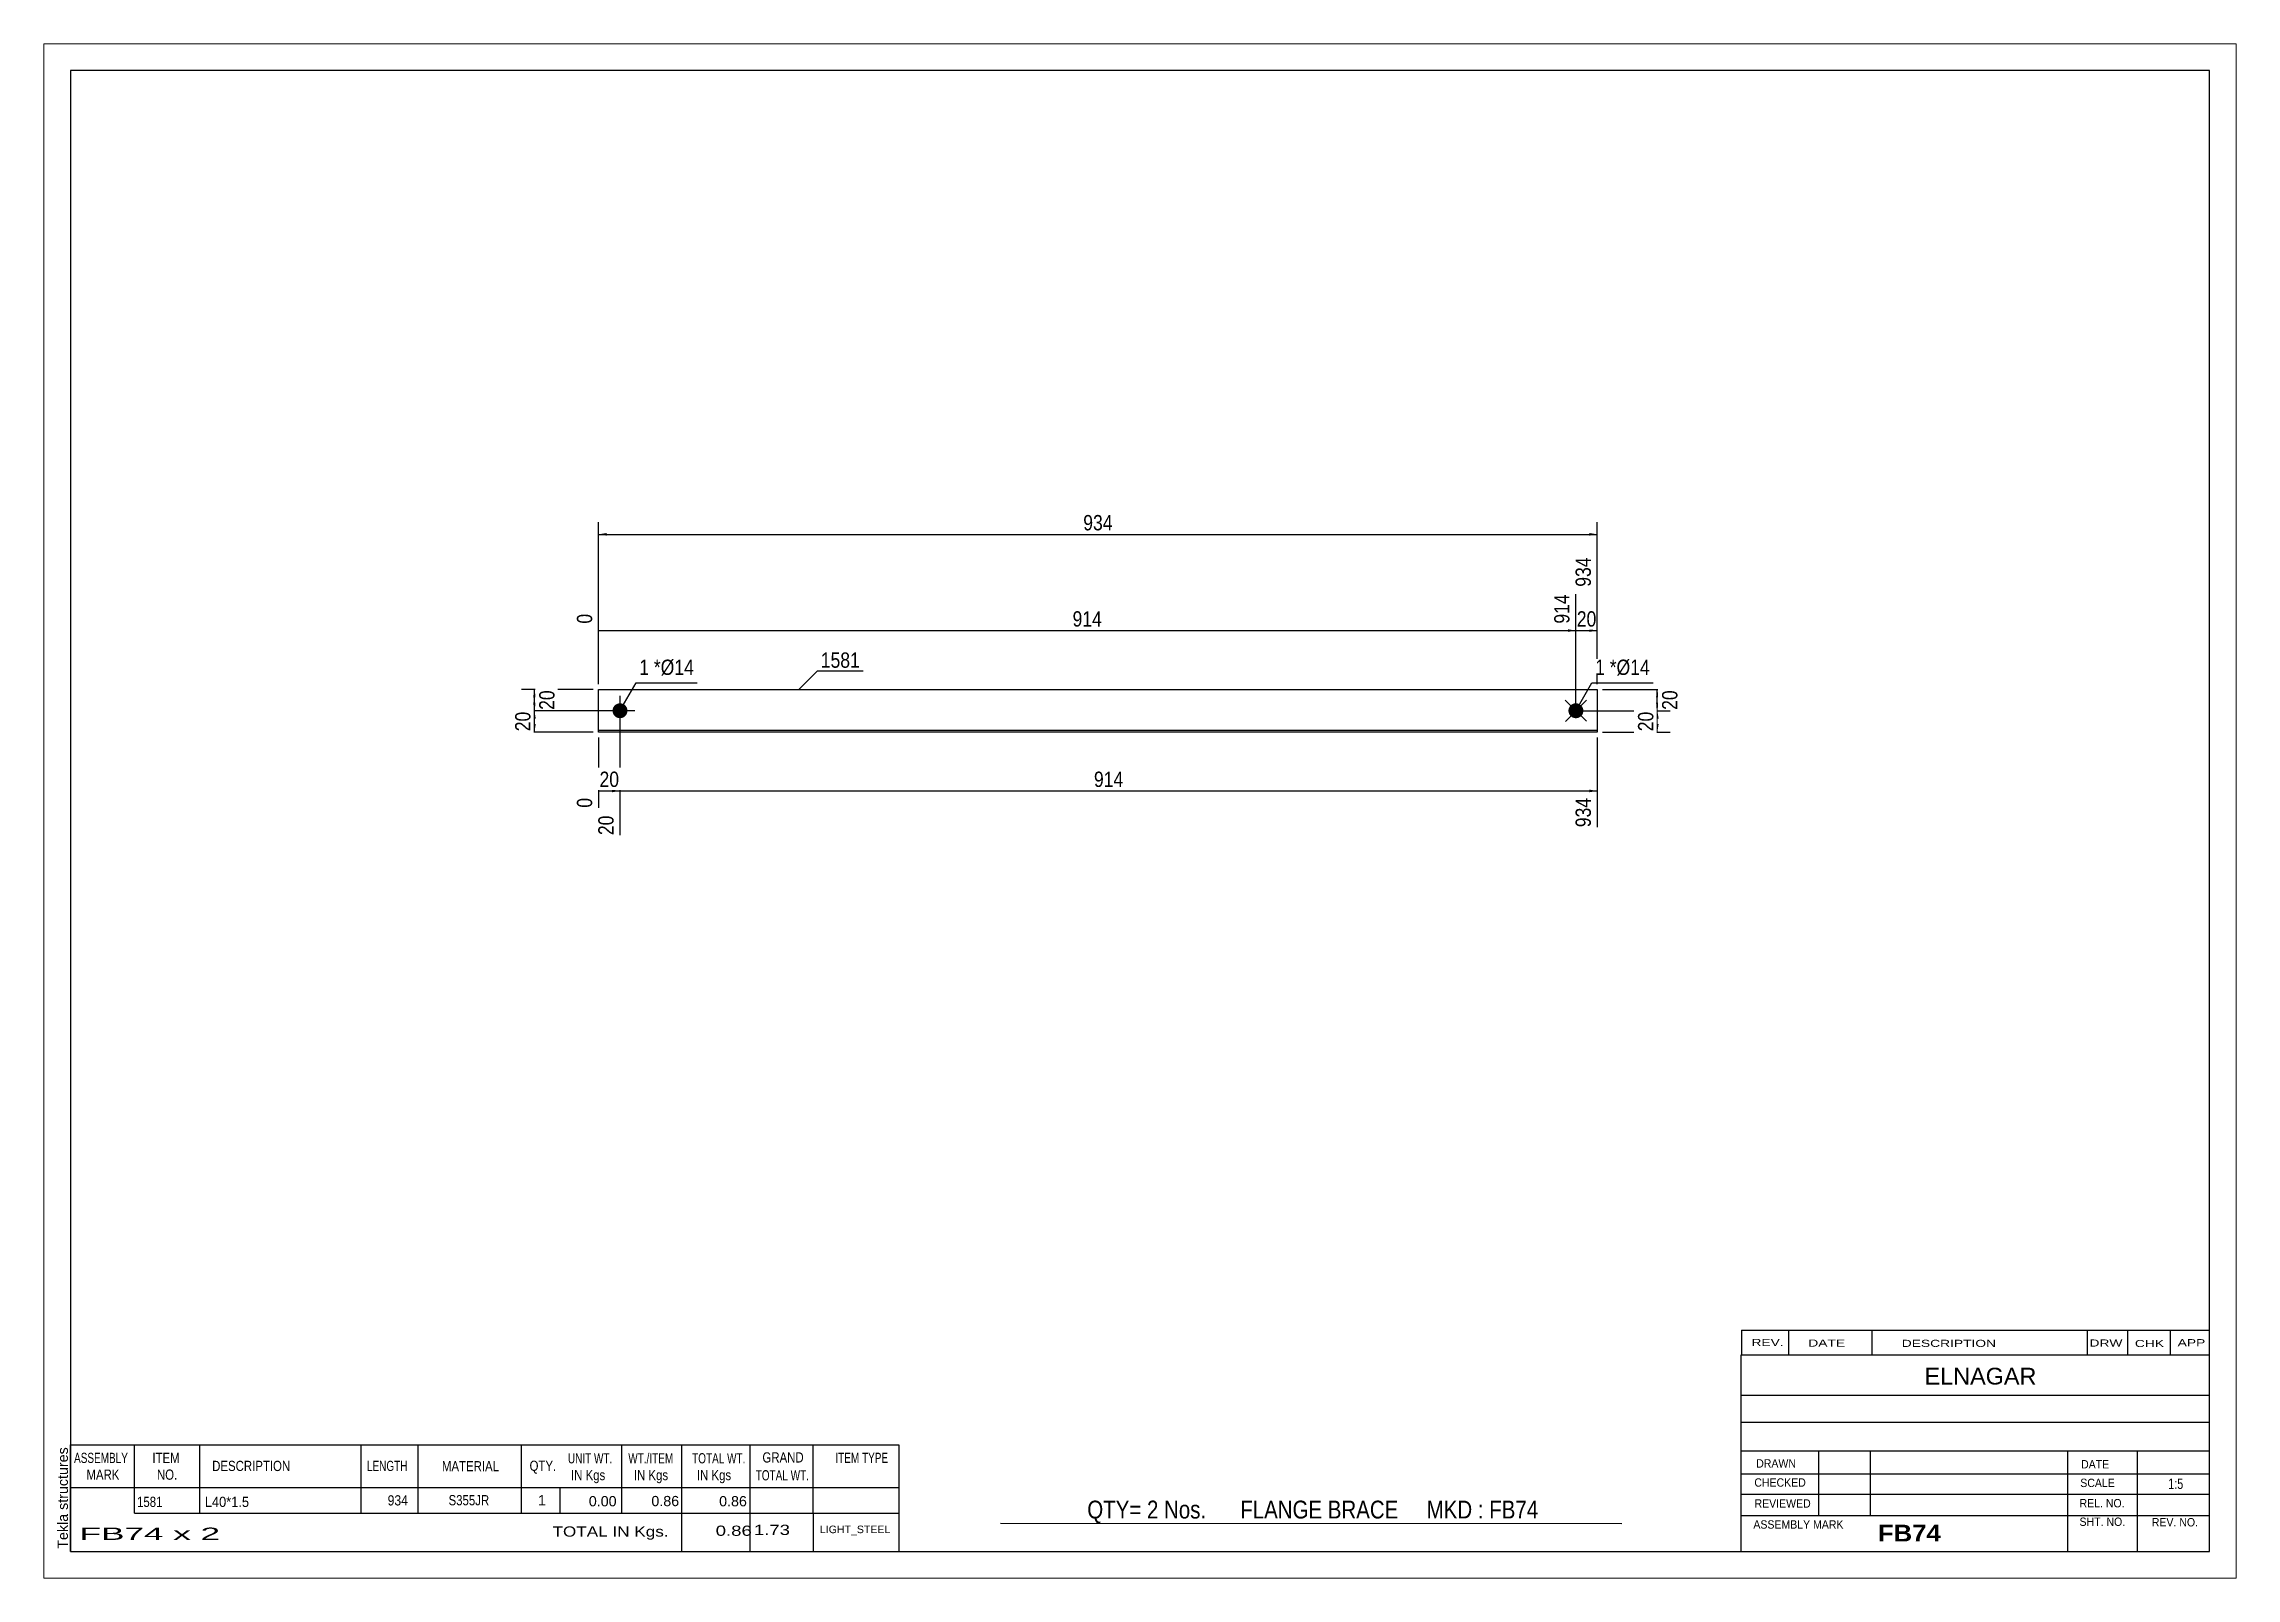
# Paper-space layout 'Layout1' of a CAD drawing. Header units: millimetres. Extents: x 0 to 410, y 0 to 287.
# The model-space entities are those that its viewports show. They can reach past a viewport. Long polylines and large blocks are cut down to what shows.
import ezdxf

# ---------------------------------------------------------------- set-up
doc = ezdxf.new("R2010")
doc.units = ezdxf.units.MM
doc.layers.add('Viewport layer', color=7, linetype='Continuous', plot=False)
doc.styles.add('Arial', font='ARIAL.TTF', dxfattribs={"height": 0.2})
doc.styles.add('Arial Bold', font='ARIALBD.TTF', dxfattribs={"height": 0.2})
doc.styles.add('Arial Narrow', font='ARIALN.TTF', dxfattribs={"height": 0.2})

# ---------------------------------------------------------------- blocks, each defined once
blk = doc.blocks.new('Unknown-627374144-1474')
at = {"color": 5, "linetype": 'Continuous'}
for p, q in [((301.25, 119.75), (-98.75, 119.75)), ((-98.75, 119.75), (-98.75, -157.25)), ((301.25, -157.25), (301.25, 119.75)), ((-98.75, -157.25), (301.25, -157.25))]:
    blk.add_line(p, q, dxfattribs=at)
at = {"color": 174, "linetype": 'Continuous', "style": 'Arial'}
blk.add_text('Tekla structures', height=1.9102, rotation=90, dxfattribs=at).set_placement((-99.25, -156.75))
blk = doc.blocks.new('Part-627374144-1227 - 1212')
at = {"color": 2, "linetype": 'Continuous'}
for p, q in [((0, -4), (0, 4)), ((0, 4), (186.77, 4)), ((186.77, 4), (186.77, -4)), ((186.77, -3.7), (0, -3.7)), ((186.77, -4), (0, -4))]:
    blk.add_line(p, q, dxfattribs=at)
blk = doc.blocks.new('Bolt-627374144-1228 - 1212')
at = {"linetype": 'Continuous'}
blk.add_hatch(color=3, dxfattribs=at).paths.add_polyline_path([(181.79, -1, -1), (183.75, 1, -1)])
at = {"color": 3, "linetype": 'Continuous'}
for p, q in [((184.77, -1.96), (180.77, 1.96)), ((184.73, 2), (180.81, -2))]:
    blk.add_line(p, q, dxfattribs=at)
blk = doc.blocks.new('Bolt-627374144-1229 - 1212')
at = {"linetype": 'Continuous'}
blk.add_hatch(color=3, dxfattribs=at).paths.add_polyline_path([(4, -1.4, -1), (4, 1.4, -1)])
at = {"color": 3, "linetype": 'Continuous'}
for p, q in [((4, 2.8), (4, -2.8)), ((6.8, 0), (1.2, 0))]:
    blk.add_line(p, q, dxfattribs=at)
blk = doc.blocks.new('StraightDimension-627374144-1235 - 1212')
at = {"linetype": 'Continuous'}
blk.add_hatch(color=7, dxfattribs=at).paths.add_polyline_path([(185.27, 15.25), (186.77, 15), (185.27, 14.75)])
at = {"color": 7, "linetype": 'Continuous'}
for p, q in [((186.77, 5), (186.77, 28.68)), ((182.77, 1), (182.77, 21.78)), ((182.77, 15), (186.77, 15))]:
    blk.add_line(p, q, dxfattribs=at)
at = {"color": 0, "linetype": 'Continuous'}
blk.add_wipeout([(186.17, 29.28), (181.97, 29.28), (181.97, 22.6), (186.17, 22.6)], dxfattribs=at)
at = {"color": 0}
blk.add_wipeout([(187.2, 15.15), (187.2, 19.35), (182.34, 19.35), (182.34, 15.15)], dxfattribs=at)
at = {"color": 3, "linetype": 'Continuous', "style": 'Arial Narrow'}
blk.add_text('934', height=2.863, rotation=90.0002, dxfattribs=at).set_placement((185.57, 23.2))
at = {"color": 3, "style": 'Arial Narrow'}
blk.add_text('20', height=2.863, dxfattribs=at).set_placement((182.94, 15.75))
blk = doc.blocks.new('StraightDimension-627374144-1236 - 1212')
at = {"linetype": 'Continuous'}
blk.add_hatch(color=7, dxfattribs=at).paths.add_polyline_path([(181.27, 15.25), (182.77, 15), (181.27, 14.75)])
at = {"color": 7, "linetype": 'Continuous'}
for p, q in [((182.77, 1), (182.77, 21.78)), ((0, 5), (0, 18.13)), ((0, 15), (182.77, 15))]:
    blk.add_line(p, q, dxfattribs=at)
at = {"color": 0, "linetype": 'Continuous'}
for points in [[(182.17, 22.38), (177.97, 22.38), (177.97, 15.7), (182.17, 15.7)], [(-0.6, 18.73), (-4.8, 18.73), (-4.8, 15.7), (-0.6, 15.7)]]:
    blk.add_wipeout(points, dxfattribs=at)
at = {"color": 0}
blk.add_wipeout([(94.73, 15.15), (94.73, 19.35), (88.04, 19.35), (88.04, 15.15)], dxfattribs=at)
at = {"color": 3, "linetype": 'Continuous', "style": 'Arial Narrow'}
for s, height, p in [('914', 2.863, (181.57, 16.3)), ('0', 2.86, (-1.2, 16.3))]:
    blk.add_text(s, height=height, rotation=90.0002, dxfattribs=at).set_placement(p)
at = {"color": 3, "style": 'Arial Narrow'}
blk.add_text('914', height=2.863, dxfattribs=at).set_placement((88.64, 15.75))
blk = doc.blocks.new('StraightDimension-627374144-1244 - 1212')
at = {"linetype": 'Continuous'}
blk.add_hatch(color=7, dxfattribs=at).paths.add_polyline_path([(185.27, -14.75), (186.77, -15), (185.27, -15.25)])
at = {"color": 7, "linetype": 'Continuous'}
for p, q in [((4, -1), (4, -23.26)), ((186.77, -5), (186.77, -21.78)), ((4, -15), (186.77, -15))]:
    blk.add_line(p, q, dxfattribs=at)
at = {"color": 0}
blk.add_wipeout([(98.73, -14.85), (98.73, -10.65), (92.04, -10.65), (92.04, -14.85)], dxfattribs=at)
at = {"color": 0, "linetype": 'Continuous'}
blk.add_wipeout([(186.17, -15.7), (181.97, -15.7), (181.97, -22.38), (186.17, -22.38)], dxfattribs=at)
at = {"color": 3, "style": 'Arial Narrow'}
blk.add_text('914', height=2.863, dxfattribs=at).set_placement((92.64, -14.25))
at = {"color": 3, "linetype": 'Continuous', "style": 'Arial Narrow'}
blk.add_text('934', height=2.863, rotation=90.0002, dxfattribs=at).set_placement((185.57, -21.78))
blk = doc.blocks.new('StraightDimension-627374144-1245 - 1212')
at = {"linetype": 'Continuous'}
blk.add_hatch(color=7, dxfattribs=at).paths.add_polyline_path([(2.5, -14.75), (4, -15), (2.5, -15.25)])
at = {"color": 7, "linetype": 'Continuous'}
for p, q in [((4, -1), (4, -23.26)), ((0, -5), (0, -18.13)), ((0, -15), (4, -15))]:
    blk.add_line(p, q, dxfattribs=at)
at = {"color": 0}
blk.add_wipeout([(4.43, -14.85), (4.43, -10.65), (-0.43, -10.65), (-0.43, -14.85)], dxfattribs=at)
at = {"color": 0, "linetype": 'Continuous'}
blk.add_wipeout([(3.4, -19), (-0.8, -19), (-0.8, -23.86), (3.4, -23.86)], dxfattribs=at)
blk.add_wipeout([(-0.6, -15.7), (-4.8, -15.7), (-4.8, -18.73), (-0.6, -18.73)], dxfattribs=at)
at = {"color": 3, "style": 'Arial Narrow'}
blk.add_text('20', height=2.863, dxfattribs=at).set_placement((0.17, -14.25))
at = {"color": 3, "linetype": 'Continuous', "style": 'Arial Narrow'}
for s, height, p in [('0', 2.86, (-1.2, -18.13)), ('20', 2.863, (2.8, -23.26))]:
    blk.add_text(s, height=height, rotation=90.0002, dxfattribs=at).set_placement(p)
blk = doc.blocks.new('StraightDimension-627374144-1254 - 1212')
at = {"linetype": 'Continuous'}
for points in [[(1.5, 32.75), (0, 33), (1.5, 33.25)], [(185.27, 33.25), (186.77, 33), (185.27, 32.75)]]:
    blk.add_hatch(color=7, dxfattribs=at).paths.add_polyline_path(points)
at = {"color": 7, "linetype": 'Continuous'}
for p, q in [((0, 5), (0, 35.25)), ((0, 33), (186.77, 33)), ((186.77, 5), (186.77, 35.25))]:
    blk.add_line(p, q, dxfattribs=at)
at = {"color": 0}
blk.add_wipeout([(96.73, 33.15), (96.73, 37.35), (90.04, 37.35), (90.04, 33.15)], dxfattribs=at)
at = {"color": 3, "style": 'Arial Narrow'}
blk.add_text('934', height=2.863, dxfattribs=at).set_placement((90.64, 33.75))
blk = doc.blocks.new('StraightDimension-627374144-1258 - 1212')
at = {"linetype": 'Continuous'}
for points in [[(-12.25, 2.5), (-12, 4), (-11.75, 2.5)], [(-11.75, 1.5), (-12, 0), (-12.25, 1.5)]]:
    blk.add_hatch(color=7, dxfattribs=at).paths.add_polyline_path(points)
at = {"color": 7, "linetype": 'Continuous'}
for p, q in [((-1, 4), (-14.4, 4)), ((-12, 0), (-12, 4)), ((3, 0), (-14.4, 0))]:
    blk.add_line(p, q, dxfattribs=at)
at = {"color": 0}
blk.add_wipeout([(-7.65, 4.43), (-11.85, 4.43), (-11.85, -0.43), (-7.65, -0.43)], dxfattribs=at)
at = {"color": 3, "style": 'Arial Narrow'}
blk.add_text('20', height=2.863, rotation=90.0002, dxfattribs=at).set_placement((-8.25, 0.17))
blk = doc.blocks.new('StraightDimension-627374144-1259 - 1212')
at = {"linetype": 'Continuous'}
for points in [[(-12.25, -1.5), (-12, 0), (-11.75, -1.5)], [(-11.75, -2.5), (-12, -4), (-12.25, -2.5)]]:
    blk.add_hatch(color=7, dxfattribs=at).paths.add_polyline_path(points)
at = {"color": 7, "linetype": 'Continuous'}
for p, q in [((3, 0), (-14.25, 0)), ((-1, -4), (-14.25, -4)), ((-12, -4), (-12, 0))]:
    blk.add_line(p, q, dxfattribs=at)
at = {"color": 0}
blk.add_wipeout([(-12.15, 0.43), (-16.35, 0.43), (-16.35, -4.43), (-12.15, -4.43)], dxfattribs=at)
at = {"color": 3, "style": 'Arial Narrow'}
blk.add_text('20', height=2.863, rotation=90.0002, dxfattribs=at).set_placement((-12.75, -3.83))
blk = doc.blocks.new('StraightDimension-627374144-1268 - 1212')
at = {"linetype": 'Continuous'}
for points in [[(197.75, 2.5), (198, 4), (198.25, 2.5)], [(198.25, 1.5), (198, 0), (197.75, 1.5)]]:
    blk.add_hatch(color=7, dxfattribs=at).paths.add_polyline_path(points)
at = {"color": 7, "linetype": 'Continuous'}
for p, q in [((187.77, 4), (200.25, 4)), ((198, 0), (198, 4)), ((183.77, 0), (200.25, 0))]:
    blk.add_line(p, q, dxfattribs=at)
at = {"color": 0}
blk.add_wipeout([(202.35, 4.43), (198.15, 4.43), (198.15, -0.43), (202.35, -0.43)], dxfattribs=at)
at = {"color": 3, "style": 'Arial Narrow'}
blk.add_text('20', height=2.863, rotation=90.0002, dxfattribs=at).set_placement((201.75, 0.17))
blk = doc.blocks.new('StraightDimension-627374144-1269 - 1212')
at = {"linetype": 'Continuous'}
for points in [[(197.75, -1.5), (198, 0), (198.25, -1.5)], [(198.25, -2.5), (198, -4), (197.75, -2.5)]]:
    blk.add_hatch(color=7, dxfattribs=at).paths.add_polyline_path(points)
at = {"color": 7, "linetype": 'Continuous'}
for p, q in [((183.77, 0), (200.4, 0)), ((187.77, -4), (200.4, -4)), ((198, -4), (198, 0))]:
    blk.add_line(p, q, dxfattribs=at)
at = {"color": 0}
blk.add_wipeout([(197.85, 0.43), (193.65, 0.43), (193.65, -4.43), (197.85, -4.43)], dxfattribs=at)
at = {"color": 3, "style": 'Arial Narrow'}
blk.add_text('20', height=2.863, rotation=90.0002, dxfattribs=at).set_placement((197.25, -3.83))
blk = doc.blocks.new('CBS_CALLOFF-627374144-1498')
at = {"color": 7, "linetype": 'Continuous'}
blk.add_line((75.13, -151.98), (191.36, -152), dxfattribs=at)
at = {"color": 3, "linetype": 'Continuous', "style": 'Arial Narrow'}
blk.add_text('QTY= 2 Nos.      FLANGE BRACE     MKD : FB74', height=3.3405, dxfattribs=at).set_placement((91.39, -151.09))
blk = doc.blocks.new('CBS_BOM-627374144-1497')
at = {"color": 7, "linetype": 'Continuous'}
for p, q in [((-98.78, -145.28), (-98.78, -137.28)), ((-98.78, -137.28), (56.14, -137.28)), ((-86.78, -145.28), (-86.78, -137.28)), ((-74.59, -145.28), (-74.59, -137.28)), ((-44.43, -145.28), (-44.43, -137.28)), ((-33.75, -145.28), (-33.75, -137.28)), ((-14.43, -145.28), (-14.43, -137.28)), ((4.37, -145.28), (4.37, -137.28)), ((15.58, -145.28), (15.58, -137.28)), ((28.37, -145.28), (28.37, -137.28)), ((40.12, -145.28), (40.12, -137.28)), ((56.14, -137.29), (56.14, -145.27)), ((-98.78, -145.28), (56.14, -145.28)), ((-98.78, -150.08), (-98.78, -145.28)), ((-86.78, -150.08), (-86.78, -145.28)), ((-74.59, -150.08), (-74.59, -145.28)), ((-44.43, -150.08), (-44.43, -145.28)), ((-33.75, -150.08), (-33.75, -145.28)), ((-14.43, -150.08), (-14.43, -145.28)), ((-7.17, -150.08), (-7.17, -145.28)), ((4.37, -150.08), (4.37, -145.28)), ((15.58, -150.08), (15.58, -145.28)), ((28.37, -150.08), (28.37, -145.28)), ((40.14, -150.08), (40.14, -145.28)), ((56.14, -145.28), (56.14, -150.08)), ((-98.78, -157.28), (-98.78, -150.1)), ((-86.78, -150.08), (56.14, -150.08)), ((15.58, -157.28), (15.58, -150.1)), ((28.37, -157.28), (28.37, -150.1)), ((40.18, -157.28), (40.18, -150.1)), ((56.14, -150.08), (56.14, -157.28)), ((-98.78, -157.28), (56.14, -157.28))]:
    blk.add_line(p, q, dxfattribs=at)
at = {"color": 3, "linetype": 'Continuous', "style": 'Arial'}
for s, height, width, p in [('ASSEMBLY', 1.91, 0.7, (-98.1, -140.71)), ('ITEM', 1.91, 0.8, (-83.45, -140.71)), ('UNIT WT.', 1.91, 0.7, (-5.74, -140.78)), ('WT./ITEM', 1.91, 0.7, (5.55, -140.78)), ('TOTAL WT.', 1.91, 0.7, (17.49, -140.78)), ('GRAND', 1.91, 0.8, (30.64, -140.62)), ('ITEM TYPE', 1.91, 0.7, (44.28, -140.7)), ('MARK', 1.91, 0.8, (-95.78, -143.84)), ('NO.', 1.91, 0.8, (-82.6, -143.84)), ('DESCRIPTION', 1.9102, 0.8, (-72.27, -142.21)), ('LENGTH', 1.91, 0.7, (-43.32, -142.21)), ('MATERIAL', 1.91, 0.8, (-29.3, -142.26)), ('QTY.', 1.91, 0.8, (-12.91, -142.18)), ('IN Kgs', 1.91, 0.8, (-5.16, -143.92)), ('IN Kgs', 1.91, 0.8, (6.59, -143.92)), ('IN Kgs', 1.91, 0.8, (18.38, -143.92)), ('TOTAL WT.', 1.91, 0.7, (29.38, -143.96))]:
    blk.add_text(s, height=height, dxfattribs=dict(at, width=width)).set_placement(p)
at = {"color": 7, "linetype": 'Continuous', "style": 'Arial'}
for s, width, p in [('1581', 0.8, (-86.32, -148.93)), ('L40*1.5', 0.9, (-73.65, -148.93)), ('934', 0.85, (-39.45, -148.65)), ('S355JR', 0.8, (-28.06, -148.62))]:
    blk.add_text(s, height=1.91, dxfattribs=dict(at, width=width)).set_placement(p)
for s, p in [('1', (-11.34, -148.62)), ('0.00', (-1.83, -148.81)), ('0.86', (9.87, -148.78)), ('0.86', (22.54, -148.81))]:
    blk.add_text(s, height=1.91, dxfattribs=at).set_placement(p)
at = {"color": 6, "linetype": 'Continuous', "style": 'Arial'}
for s, height, width, p in [('FB74 x 2', 2.292, 2.05, (-97.06, -155.09)), ('TOTAL IN Kgs.', 1.9102, 1.2, (-8.62, -154.48)), ('0.86', 1.91, 1.3, (21.9, -154.33)), ('1.73', 1.91, 1.3, (29.04, -154.17))]:
    blk.add_text(s, height=height, dxfattribs=dict(at, width=width)).set_placement(p)
blk.add_text('LIGHT_STEEL', height=1.4135, dxfattribs=at).set_placement((41.39, -153.83))
blk = doc.blocks.new('CBS_NAME_BLOG-627374144-1499')
at = {"color": 7, "linetype": 'Continuous'}
for p, q in [((213.66, -120.5), (301.18, -120.5)), ((213.66, -157.21), (213.66, -120.5)), ((213.66, -128.04), (301.18, -128.04)), ((213.73, -133.09), (301.25, -133.09)), ((213.66, -138.46), (301.18, -138.46)), ((228.18, -150.57), (228.18, -138.47)), ((237.87, -150.54), (237.87, -138.47)), ((274.78, -157.21), (274.78, -138.48)), ((287.83, -157.21), (287.83, -138.47)), ((213.67, -142.76), (301.25, -142.74)), ((213.66, -146.51), (301.18, -146.51)), ((213.66, -150.55), (301.18, -150.55)), ((213.66, -157.25), (301.25, -157.25))]:
    blk.add_line(p, q, dxfattribs=at)
at = {"color": 3, "linetype": 'Continuous', "style": 'Arial'}
blk.add_text('ELNAGAR', height=3.133, dxfattribs=at).set_placement((247.98, -126.03))
at = {"color": 3, "linetype": 'Continuous'}
for s, height, style, width, p in [('DRAWN', 1.566, 'Arial', 0.9, (216.49, -141.57)), ('DATE', 1.566, 'Arial', 0.9, (277.25, -141.73)), ('CHECKED', 1.566, 'Arial', 0.9, (216.14, -145.14)), ('REVIEWED', 1.566, 'Arial', 0.9, (216.18, -149.06)), ('REL. NO.', 1.566, 'Arial', 0.9, (276.96, -149.01)), ('SCALE', 1.566, 'Arial', 0.9, (277.1, -145.21)), ('1:5', 1.957, 'Arial Narrow', 0.9, (293.55, -145.57)), ('ASSEMBLY MARK', 1.5663, 'Arial', 0.9, (215.96, -152.99)), ('SHT. NO.', 1.566, 'Arial', 0.9, (276.96, -152.48)), ('REV. NO.', 1.566, 'Arial', 0.9, (290.48, -152.57)), ('FB74', 3.131, 'Arial Bold', 1.1, (239.24, -155.39))]:
    blk.add_text(s, height=height, dxfattribs=dict(at, style=style, width=width)).set_placement(p)
blk = doc.blocks.new('CBS_REVISION-627374144-1500')
at = {"color": 7, "linetype": 'Continuous'}
for p, q in [((213.74, -115.87), (301.24, -115.87)), ((213.74, -115.87), (213.74, -120.5)), ((222.54, -115.87), (222.54, -120.5)), ((238.13, -115.87), (238.13, -120.44)), ((278.39, -115.87), (278.39, -120.5)), ((285.93, -115.87), (285.93, -120.5)), ((293.88, -115.87), (293.88, -120.5)), ((213.74, -120.5), (301.24, -120.5))]:
    blk.add_line(p, q, dxfattribs=at)
at = {"color": 7, "style": 'Arial Narrow', "width": 1.7}
for s, height, p in [('REV.', 1.326, (215.6, -118.82)), ('DATE', 1.326, (226.23, -118.94)), ('DESCRIPTION', 1.3257, (243.71, -118.99)), ('DRW', 1.326, (278.82, -118.93)), ('CHK', 1.326, (287.31, -119.02)), ('APP', 1.326, (295.31, -118.87))]:
    blk.add_text(s, height=height, dxfattribs=at).set_placement(p)
blk = doc.blocks.new('Mark-627374144-1279 - 1212')
at = {"color": 0}
blk.add_wipeout([(9.43, 6.7), (9.43, 9.7), (7.6, 9.7), (7.6, 6.7)], dxfattribs=at)
blk.add_wipeout([(9.43, 6.7), (9.43, 9.7), (7.6, 9.7), (7.6, 6.7)], dxfattribs=at)
at = {"color": 7, "linetype": 'Continuous'}
blk.add_line((4, 0), (7, 5.2), dxfattribs=at)
at = {"color": 0}
blk.add_wipeout([(11.61, 6.7), (11.61, 9.7), (10.33, 9.7), (10.33, 6.7)], dxfattribs=at)
blk.add_wipeout([(11.61, 6.7), (11.61, 9.7), (10.33, 9.7), (10.33, 6.7)], dxfattribs=at)
at = {"color": 3, "style": 'Arial Narrow'}
blk.add_text('1', height=2.86, dxfattribs=at).set_placement((7.6, 6.7))
at = {"color": 0}
blk.add_wipeout([(17.82, 6.7), (17.82, 9.7), (11.61, 9.7), (11.61, 6.7)], dxfattribs=at)
blk.add_wipeout([(17.82, 6.7), (17.82, 9.7), (11.61, 9.7), (11.61, 6.7)], dxfattribs=at)
at = {"color": 7, "linetype": 'Continuous'}
blk.add_line((7, 5.2), (18.42, 5.2), dxfattribs=at)
at = {"color": 3, "style": 'Arial Narrow'}
for s, height, p in [('*', 2.86, (10.33, 6.7)), ('Ø14', 2.863, (11.61, 6.7))]:
    blk.add_text(s, height=height, dxfattribs=at).set_placement(p)
blk = doc.blocks.new('Mark-627374144-1275 - 1212')
at = {"color": 0}
blk.add_wipeout([(48.86, 8.04), (48.86, 11.04), (41.55, 11.04), (41.55, 8.04)], dxfattribs=at)
blk.add_wipeout([(48.86, 8.04), (48.86, 11.04), (41.55, 11.04), (41.55, 8.04)], dxfattribs=at)
at = {"color": 7, "linetype": 'Continuous'}
for p, q in [((37.41, 3.9), (40.95, 7.44)), ((40.95, 7.44), (49.46, 7.44))]:
    blk.add_line(p, q, dxfattribs=at)
at = {"color": 3, "style": 'Arial Narrow'}
blk.add_text('1581', height=2.863, dxfattribs=at).set_placement((41.55, 8.04))
blk = doc.blocks.new('Mark-627374144-1278 - 1212')
at = {"color": 0}
blk.add_wipeout([(188.2, 6.7), (188.2, 9.7), (186.37, 9.7), (186.37, 6.7)], dxfattribs=at)
blk.add_wipeout([(188.2, 6.7), (188.2, 9.7), (186.37, 9.7), (186.37, 6.7)], dxfattribs=at)
at = {"color": 7, "linetype": 'Continuous'}
blk.add_line((182.77, 0), (185.77, 5.2), dxfattribs=at)
at = {"color": 0}
blk.add_wipeout([(190.37, 6.7), (190.37, 9.7), (189.1, 9.7), (189.1, 6.7)], dxfattribs=at)
blk.add_wipeout([(190.37, 6.7), (190.37, 9.7), (189.1, 9.7), (189.1, 6.7)], dxfattribs=at)
at = {"color": 3, "style": 'Arial Narrow'}
blk.add_text('1', height=2.86, dxfattribs=at).set_placement((186.37, 6.7))
at = {"color": 0}
blk.add_wipeout([(196.59, 6.7), (196.59, 9.7), (190.37, 9.7), (190.37, 6.7)], dxfattribs=at)
blk.add_wipeout([(196.59, 6.7), (196.59, 9.7), (190.37, 9.7), (190.37, 6.7)], dxfattribs=at)
at = {"color": 7, "linetype": 'Continuous'}
blk.add_line((185.77, 5.2), (197.19, 5.2), dxfattribs=at)
at = {"color": 3, "style": 'Arial Narrow'}
for s, height, p in [('*', 2.86, (189.1, 6.7)), ('Ø14', 2.863, (190.37, 6.7))]:
    blk.add_text(s, height=height, dxfattribs=at).set_placement(p)

msp = doc.modelspace()

# ---------------------------------------------------------------- block references
for name in ['Unknown-627374144-1474', 'Part-627374144-1227 - 1212', 'Bolt-627374144-1229 - 1212', 'Bolt-627374144-1228 - 1212', 'CBS_REVISION-627374144-1500', 'CBS_NAME_BLOG-627374144-1499', 'CBS_BOM-627374144-1497', 'CBS_CALLOFF-627374144-1498']:
    msp.add_blockref(name, (0, 0))

# ---------------------------------------------------------------- next in the draw order: block references
msp.add_blockref('StraightDimension-627374144-1235 - 1212', (0, 0))

# ---------------------------------------------------------------- next in the draw order: block references
msp.add_blockref('StraightDimension-627374144-1236 - 1212', (0, 0))

# ---------------------------------------------------------------- next in the draw order: block references
for name in ['StraightDimension-627374144-1254 - 1212', 'StraightDimension-627374144-1244 - 1212']:
    msp.add_blockref(name, (0, 0))

# ---------------------------------------------------------------- next in the draw order: block references
for name in ['Mark-627374144-1275 - 1212', 'StraightDimension-627374144-1268 - 1212', 'StraightDimension-627374144-1245 - 1212']:
    msp.add_blockref(name, (0, 0))

# ---------------------------------------------------------------- next in the draw order: block references
for name in ['StraightDimension-627374144-1258 - 1212', 'StraightDimension-627374144-1269 - 1212']:
    msp.add_blockref(name, (0, 0))

# ---------------------------------------------------------------- next in the draw order: block references
for name in ['Mark-627374144-1278 - 1212', 'StraightDimension-627374144-1259 - 1212']:
    msp.add_blockref(name, (0, 0))

# ---------------------------------------------------------------- next in the draw order: block references
msp.add_blockref('Mark-627374144-1279 - 1212', (0, 0))

psp = doc.layouts.get("Layout1")

# ---------------------------------------------------------------- viewports
at = {"layer": 'Viewport layer', "view_target_point": (101.25, -18.75)}
psp.add_viewport(center=(205, 143.5), size=(410, 287), view_center_point=(0, 0), view_height=287, dxfattribs=at)

doc.saveas('drawing.dxf')
